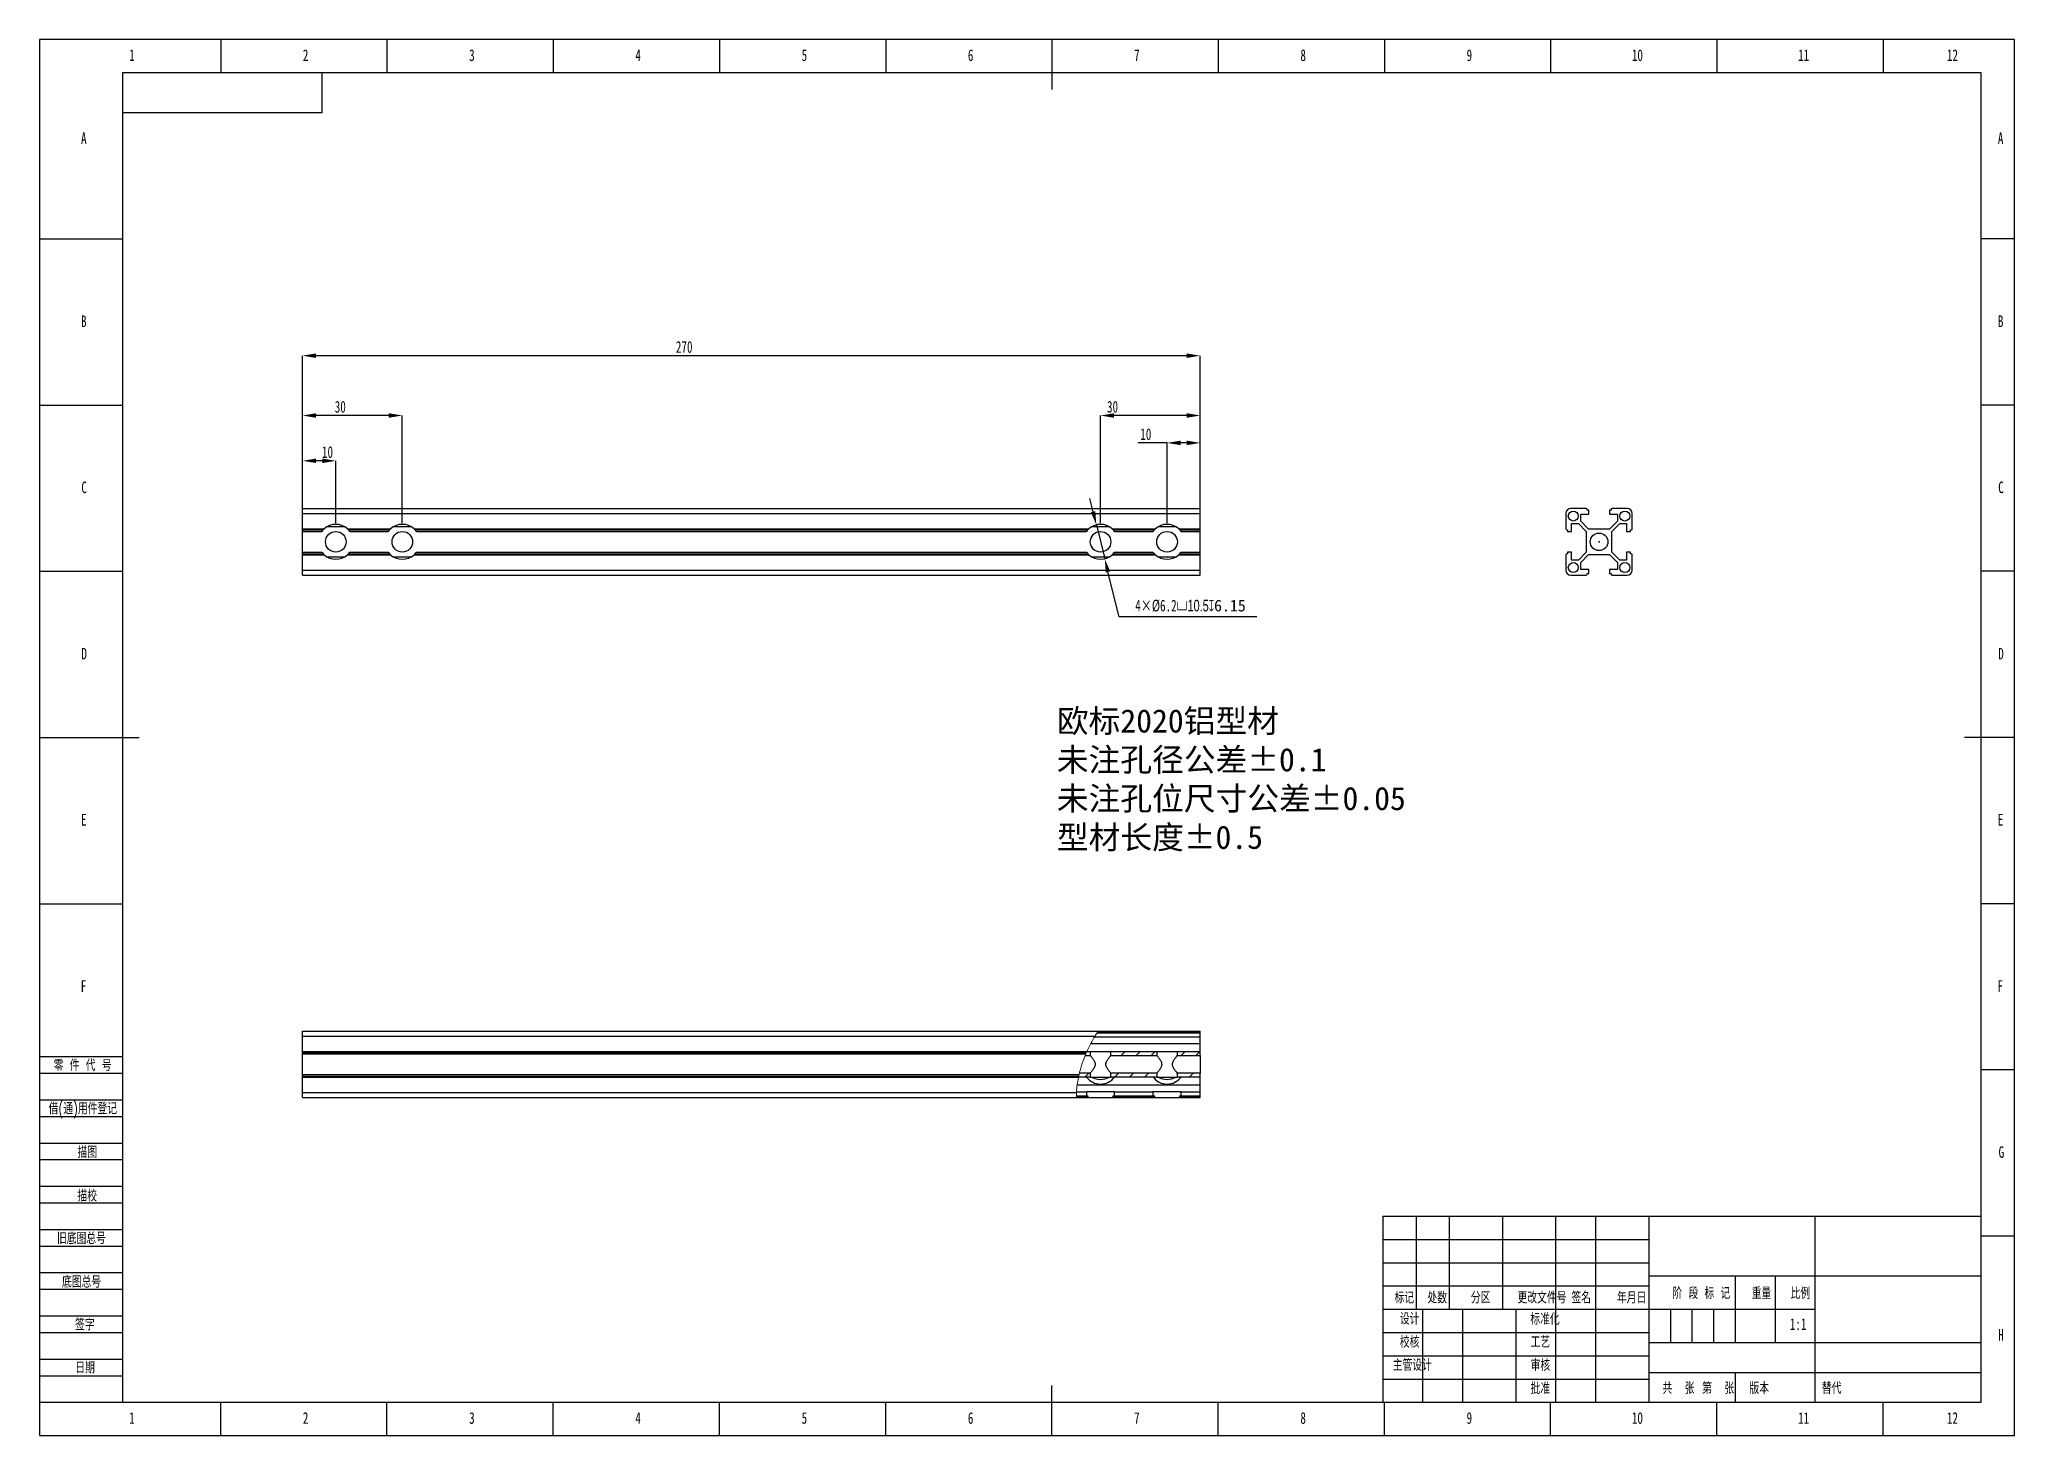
# Model space of a CAD drawing. Header units: millimetres. Extents: x 0 to 594, y 0 to 420.
import ezdxf

# ---------------------------------------------------------------- set-up
doc = ezdxf.new("R2010")
doc.units = ezdxf.units.MM
doc.header["$PDSIZE"] = -1
for name, color, linetype in [('10', 7, 'Continuous'), ('5', 7, 'Continuous'), ('SLD-0', 7, 'Continuous')]:
    doc.layers.add(name, color=color, linetype=linetype)
doc.layers.add('文字层', color=3, linetype='Continuous', lineweight=25)
doc.styles.add('SLDTEXTSTYLE0', font='TXT', dxfattribs={"width": 0.7, "bigfont": 'bigfont'})
doc.styles.add('SLDTEXTSTYLE1', font='TXT', dxfattribs={"width": 0.614286, "bigfont": 'bigfont'})
doc.styles.add('SLDTEXTSTYLE2', font='TXT', dxfattribs={"width": 0.6, "bigfont": 'bigfont'})
doc.styles.add('SLDTEXTSTYLE3', font='TXT', dxfattribs={"width": 0.7})
doc.dimstyles.new('ISO-25', dxfattribs={"dimtxt": 2.5, "dimasz": 2.5, "dimexe": 1.25, "dimexo": 0.625, "dimtad": 1, "dimtxsty": 'Standard', "dimcen": 2.5, "dimadec": 0, "dimazin": 0, "dimtfac": 1, "dimtmove": 0, "dimatfit": 3, "dimfxl": 1, "dimarcsym": 0})
doc.dimstyles.new('SLDDIMSTYLE0', dxfattribs={"dimtxt": 3.5, "dimasz": 4.08, "dimexe": 0, "dimexo": 0.0625, "dimgap": 0.875, "dimtad": 2, "dimrnd": 1e-09, "dimzin": 12, "dimdsep": 46, "dimtxsty": 'SLDTEXTSTYLE3', "dimsah": 1, "dimcen": 0.09, "dimadec": 0, "dimazin": 3, "dimtfac": 1, "dimtofl": 0, "dimtmove": 0, "dimatfit": 3, "dimfxl": 1, "dimfrac": 2, "dimtolj": 1, "dimtzin": 12, "dimarcsym": 0})
doc.dimstyles.new('SLDDIMSTYLE1', dxfattribs={"dimtxt": 3.5, "dimasz": 4.08, "dimexe": 0, "dimexo": 0.0625, "dimgap": 0.875, "dimtad": 2, "dimrnd": 1e-09, "dimzin": 12, "dimdsep": 46, "dimtxsty": 'SLDTEXTSTYLE3', "dimsah": 1, "dimcen": 0.09, "dimadec": 0, "dimazin": 3, "dimtfac": 1, "dimtmove": 0, "dimatfit": 0, "dimfxl": 1, "dimfrac": 2, "dimtolj": 1, "dimtzin": 12, "dimarcsym": 0})

# ---------------------------------------------------------------- blocks, each defined once
blk = doc.blocks.new('_D')
at = {"layer": 'Defpoints', "color": 0, "transparency": 16777216}
for p in [(79.12, 324.87), (79.12, 278.87), (349.12, 278.87)]:
    blk.add_point(p, dxfattribs=at)
at = {"layer": '文字层', "color": 0, "lineweight": -2, "transparency": 16777216}
for p, q in [((79.12, 278.93), (79.12, 324.87)), ((345.04, 324.87), (83.2, 324.87)), ((349.12, 278.93), (349.12, 324.87))]:
    blk.add_line(p, q, dxfattribs=at)
at = {"layer": '文字层', "color": 0, "transparency": 16777216}
for points in [[(83.2, 325.55), (83.2, 324.19), (79.12, 324.87)], [(345.04, 325.55), (345.04, 324.19), (349.12, 324.87)]]:
    blk.add_solid(points, dxfattribs=at)
at = {"layer": '文字层', "color": 0, "transparency": 16777216, "insert": (193.9, 329.25), "char_height": 3.5, "attachment_point": 2, "style": 'SLDTEXTSTYLE3'}
blk.add_mtext('\\A1;270', dxfattribs=at)
blk = doc.blocks.new('_D_1')
at = {"layer": 'Defpoints', "color": 0, "transparency": 16777216}
for p in [(349.12, 298.64), (339.12, 274.47), (349.12, 278.87)]:
    blk.add_point(p, dxfattribs=at)
at = {"layer": '文字层', "color": 0, "lineweight": -2, "transparency": 16777216}
for p, q in [((339.12, 298.64), (330.44, 298.64)), ((339.12, 274.53), (339.12, 298.64)), ((345.04, 298.64), (343.2, 298.64)), ((349.12, 278.93), (349.12, 298.64))]:
    blk.add_line(p, q, dxfattribs=at)
at = {"layer": '文字层', "color": 0, "transparency": 16777216}
for points in [[(343.2, 299.32), (343.2, 297.96), (339.12, 298.64)], [(345.04, 299.32), (345.04, 297.96), (349.12, 298.64)]]:
    blk.add_solid(points, dxfattribs=at)
at = {"layer": '文字层', "color": 0, "transparency": 16777216, "insert": (332.74, 303.01), "char_height": 3.5, "attachment_point": 2, "style": 'SLDTEXTSTYLE3'}
blk.add_mtext('\\A1;10', dxfattribs=at)
blk = doc.blocks.new('_D_2')
at = {"layer": 'Defpoints', "color": 0, "transparency": 16777216}
for p in [(319.12, 306.87), (319.12, 274.47), (349.12, 278.87)]:
    blk.add_point(p, dxfattribs=at)
at = {"layer": '文字层', "color": 0, "lineweight": -2, "transparency": 16777216}
for p, q in [((319.12, 274.53), (319.12, 306.87)), ((345.04, 306.87), (323.2, 306.87)), ((349.12, 278.93), (349.12, 306.87))]:
    blk.add_line(p, q, dxfattribs=at)
at = {"layer": '文字层', "color": 0, "transparency": 16777216}
for points in [[(323.2, 307.55), (323.2, 306.19), (319.12, 306.87)], [(345.04, 307.55), (345.04, 306.19), (349.12, 306.87)]]:
    blk.add_solid(points, dxfattribs=at)
at = {"layer": '文字层', "color": 0, "transparency": 16777216, "insert": (322.73, 311.25), "char_height": 3.5, "attachment_point": 2, "style": 'SLDTEXTSTYLE3'}
blk.add_mtext('\\A1;30', dxfattribs=at)
blk = doc.blocks.new('_D_3')
at = {"layer": 'Defpoints', "color": 0, "transparency": 16777216}
for p in [(79.12, 293.25), (79.12, 278.87), (89.12, 274.47)]:
    blk.add_point(p, dxfattribs=at)
at = {"layer": '文字层', "color": 0, "lineweight": -2, "transparency": 16777216}
for p, q in [((79.12, 278.93), (79.12, 293.25)), ((85.04, 293.25), (83.2, 293.25)), ((89.12, 274.53), (89.12, 293.25))]:
    blk.add_line(p, q, dxfattribs=at)
at = {"layer": '文字层', "color": 0, "transparency": 16777216}
for points in [[(83.2, 293.93), (83.2, 292.57), (79.12, 293.25)], [(85.04, 293.93), (85.04, 292.57), (89.12, 293.25)]]:
    blk.add_solid(points, dxfattribs=at)
at = {"layer": '文字层', "color": 0, "transparency": 16777216, "insert": (86.62, 297.62), "char_height": 3.5, "attachment_point": 2, "style": 'SLDTEXTSTYLE3'}
blk.add_mtext('\\A1;10', dxfattribs=at)
blk = doc.blocks.new('_D_4')
at = {"layer": 'Defpoints', "color": 0, "transparency": 16777216}
for p in [(79.12, 306.87), (79.12, 278.87), (109.12, 274.47)]:
    blk.add_point(p, dxfattribs=at)
at = {"layer": '文字层', "color": 0, "lineweight": -2, "transparency": 16777216}
for p, q in [((79.12, 278.93), (79.12, 306.87)), ((105.04, 306.87), (83.2, 306.87)), ((109.12, 274.53), (109.12, 306.87))]:
    blk.add_line(p, q, dxfattribs=at)
at = {"layer": '文字层', "color": 0, "transparency": 16777216}
for points in [[(83.2, 307.55), (83.2, 306.19), (79.12, 306.87)], [(105.04, 307.55), (105.04, 306.19), (109.12, 306.87)]]:
    blk.add_solid(points, dxfattribs=at)
at = {"layer": '文字层', "color": 0, "transparency": 16777216, "insert": (90.46, 311.25), "char_height": 3.5, "attachment_point": 2, "style": 'SLDTEXTSTYLE3'}
blk.add_mtext('\\A1;30', dxfattribs=at)
blk = doc.blocks.new('*D17')
at = {"layer": 'Defpoints', "color": 0, "transparency": 16777216}
for p in [(317.86, 273.97), (320.38, 263.78)]:
    blk.add_point(p, dxfattribs=at)
at = {"layer": '文字层', "color": 0, "lineweight": -2, "transparency": 16777216}
for p, q in [((316.88, 277.93), (315.9, 281.89)), ((317.86, 273.97), (320.38, 263.78)), ((324.7, 246.34), (321.36, 259.81)), ((366.13, 246.34), (324.7, 246.34))]:
    blk.add_line(p, q, dxfattribs=at)
at = {"layer": '文字层', "color": 0, "transparency": 16777216}
for points in [[(317.54, 278.09), (316.22, 277.77), (317.86, 273.97)], [(322.02, 259.98), (320.7, 259.65), (320.38, 263.78)]]:
    blk.add_solid(points, dxfattribs=at)
at = {"layer": '文字层', "color": 0, "transparency": 16777216, "insert": (346.17, 249.61), "char_height": 3.5, "attachment_point": 5}
blk.add_mtext('{\\W0.7;4\\fSimSun|b0|i0|c134|p2;×\\Ftxt|c134;%%C6.2\\Fgdt|c134;v10.5x}6.15', dxfattribs=at)

msp = doc.modelspace()

# ---------------------------------------------------------------- hatches: boundary and pattern name
at = {"layer": '10', "linetype": 'Continuous', "lineweight": 18}
h = msp.add_hatch(dxfattribs=at)
h.set_pattern_fill('ANSI31', color=256, angle=3e-322, style=0)
edge = h.paths.add_edge_path(flags=0)
edge.add_line((314.523, 114.331), (316.024, 114.331))
edge.add_line((316.024, 114.331), (316.024, 115.531))
edge.add_line((316.024, 115.531), (315.042, 115.531))
edge.add_spline(control_points=[(315.042, 115.531), (314.862, 115.133), (314.689, 114.733), (314.523, 114.331)], knot_values=[0.1847191, 0.1847191, 0.1847191, 0.1847191, 0.1916779, 0.1916779, 0.1916779, 0.1916779], weights=[1, 1, 1, 1], degree=3, periodic=0)
h = msp.add_hatch(dxfattribs=at)
h.set_pattern_fill('ANSI31', color=256, angle=3e-322, style=0)
h.paths.add_polyline_path([(322.224, 115.531), (322.224, 114.331), (336.024, 114.331), (336.024, 115.531)], flags=0)
h = msp.add_hatch(dxfattribs=at)
h.set_pattern_fill('ANSI31', color=256, angle=3e-322, style=0)
h.paths.add_polyline_path([(349.124, 114.331), (349.124, 115.531), (342.224, 115.531), (342.224, 114.331)], flags=0)
h = msp.add_hatch(dxfattribs=at)
h.set_pattern_fill('ANSI31', color=256, angle=3e-322, style=0)
edge = h.paths.add_edge_path(flags=0)
edge.add_line((316.024, 109.031), (312.764, 109.031))
edge.add_spline(control_points=[(312.764, 109.031), (312.665, 108.631), (312.573, 108.231), (312.489, 107.831)], knot_values=[0.2220193, 0.2220193, 0.2220193, 0.2220193, 0.2288615, 0.2288615, 0.2288615, 0.2288615], weights=[1, 1, 1, 1], degree=3, periodic=0)
edge.add_line((312.489, 107.831), (316.024, 107.831))
edge.add_line((316.024, 107.831), (316.024, 109.031))
h = msp.add_hatch(dxfattribs=at)
h.set_pattern_fill('ANSI31', color=256, angle=3e-322, style=0)
h.paths.add_polyline_path([(336.024, 107.831), (336.024, 109.031), (322.224, 109.031), (322.224, 107.831)], flags=0)
h = msp.add_hatch(dxfattribs=at)
h.set_pattern_fill('ANSI31', color=256, angle=3e-322, style=0)
h.paths.add_polyline_path([(349.124, 107.831), (349.124, 109.031), (342.224, 109.031), (342.224, 107.831)], flags=0)

# ---------------------------------------------------------------- linework, layer by layer
at = {"color": 7, "linetype": 'Continuous', "lineweight": 25}
for p, q in [((79.124, 277.371), (79.124, 278.871)), ((79.124, 278.871), (349.124, 278.871)), ((79.124, 277.371), (349.124, 277.371)), ((79.124, 272.771), (79.124, 277.371)), ((91.73, 273.429), (86.517, 273.429)), ((111.73, 273.429), (106.517, 273.429)), ((321.73, 273.429), (316.517, 273.429)), ((341.73, 273.429), (336.517, 273.429)), ((349.124, 277.371), (349.124, 278.871)), ((349.124, 272.771), (349.124, 277.371)), ((459.057, 277.371), (459.057, 272.771)), ((465.157, 278.871), (460.557, 278.871)), ((460.757, 274.371), (462.85, 274.371)), ((460.757, 271.971), (460.757, 274.371)), ((462.85, 274.371), (465.207, 272.014)), ((463.557, 277.171), (465.957, 277.171)), ((463.557, 275.079), (463.557, 277.171)), ((465.914, 272.721), (463.557, 275.079)), ((465.457, 278.371), (465.457, 278.571)), ((465.957, 278.371), (465.457, 278.371)), ((465.957, 277.171), (465.957, 278.371)), ((472.157, 278.371), (472.157, 277.171)), ((472.657, 278.371), (472.157, 278.371)), ((472.157, 277.171), (474.557, 277.171)), ((474.557, 275.079), (472.2, 272.721)), ((472.657, 278.571), (472.657, 278.371)), ((472.907, 272.014), (475.264, 274.371)), ((477.557, 278.871), (472.957, 278.871)), ((474.557, 277.171), (474.557, 275.079)), ((475.264, 274.371), (477.357, 274.371)), ((477.357, 274.371), (477.357, 271.971)), ((479.057, 272.771), (479.057, 277.371)), ((79.124, 272.471), (79.124, 272.771)), ((79.124, 272.771), (85.609, 272.771)), ((79.124, 272.471), (85.302, 272.471)), ((79.124, 271.971), (79.124, 272.471)), ((79.124, 271.971), (84.887, 271.971)), ((79.124, 265.771), (79.124, 271.971)), ((92.638, 272.771), (105.609, 272.771)), ((92.945, 272.471), (105.302, 272.471)), ((93.361, 271.971), (104.887, 271.971)), ((112.638, 272.771), (315.609, 272.771)), ((112.945, 272.471), (315.302, 272.471)), ((113.361, 271.971), (314.887, 271.971)), ((322.638, 272.771), (335.609, 272.771)), ((322.945, 272.471), (335.302, 272.471)), ((323.361, 271.971), (334.887, 271.971)), ((342.638, 272.771), (349.124, 272.771)), ((342.945, 272.471), (349.124, 272.471)), ((343.361, 271.971), (349.124, 271.971)), ((349.124, 272.471), (349.124, 272.771)), ((349.124, 271.971), (349.124, 272.471)), ((349.124, 265.771), (349.124, 271.971)), ((459.357, 272.471), (459.557, 272.471)), ((459.557, 272.471), (459.557, 271.971)), ((459.557, 271.971), (460.757, 271.971)), ((465.207, 272.014), (465.207, 265.729)), ((472.2, 272.721), (465.914, 272.721)), ((472.907, 265.729), (472.907, 272.014)), ((477.357, 271.971), (478.557, 271.971)), ((478.557, 271.971), (478.557, 272.471)), ((478.557, 272.471), (478.757, 272.471)), ((79.124, 265.771), (84.887, 265.771)), ((79.124, 265.271), (79.124, 265.771)), ((79.124, 265.271), (85.302, 265.271)), ((79.124, 264.971), (79.124, 265.271)), ((79.124, 260.371), (79.124, 264.971)), ((79.124, 264.971), (85.609, 264.971)), ((86.517, 264.314), (91.73, 264.314)), ((92.638, 264.971), (105.609, 264.971)), ((92.945, 265.271), (105.302, 265.271)), ((93.361, 265.771), (104.887, 265.771)), ((106.517, 264.314), (111.73, 264.314)), ((112.638, 264.971), (315.609, 264.971)), ((112.945, 265.271), (315.302, 265.271)), ((113.361, 265.771), (314.887, 265.771)), ((316.517, 264.314), (321.73, 264.314)), ((322.638, 264.971), (335.609, 264.971)), ((322.945, 265.271), (335.302, 265.271)), ((323.361, 265.771), (334.887, 265.771)), ((336.517, 264.314), (341.73, 264.314)), ((342.638, 264.971), (349.124, 264.971)), ((342.945, 265.271), (349.124, 265.271)), ((343.361, 265.771), (349.124, 265.771)), ((349.124, 265.271), (349.124, 265.771)), ((349.124, 264.971), (349.124, 265.271)), ((349.124, 260.371), (349.124, 264.971)), ((459.057, 264.971), (459.057, 260.371)), ((459.557, 265.271), (459.357, 265.271)), ((459.557, 265.771), (459.557, 265.271)), ((460.757, 265.771), (459.557, 265.771)), ((460.757, 263.371), (460.757, 265.771)), ((462.85, 263.371), (460.757, 263.371)), ((465.207, 265.729), (462.85, 263.371)), ((463.557, 262.664), (465.914, 265.021)), ((463.557, 260.571), (463.557, 262.664)), ((465.914, 265.021), (472.2, 265.021)), ((472.2, 265.021), (474.557, 262.664)), ((475.264, 263.371), (472.907, 265.729)), ((474.557, 262.664), (474.557, 260.571)), ((477.357, 263.371), (475.264, 263.371)), ((477.357, 265.771), (477.357, 263.371)), ((478.557, 265.771), (477.357, 265.771)), ((478.557, 265.271), (478.557, 265.771)), ((478.757, 265.271), (478.557, 265.271)), ((479.057, 260.371), (479.057, 264.971)), ((79.124, 258.871), (79.124, 260.371)), ((79.124, 260.371), (349.124, 260.371)), ((79.124, 258.871), (349.124, 258.871)), ((349.124, 258.871), (349.124, 260.371)), ((460.557, 258.871), (465.157, 258.871)), ((465.957, 260.571), (463.557, 260.571)), ((465.457, 259.371), (465.957, 259.371)), ((465.457, 259.171), (465.457, 259.371)), ((465.957, 259.371), (465.957, 260.571)), ((472.157, 260.571), (472.157, 259.371)), ((474.557, 260.571), (472.157, 260.571)), ((472.157, 259.371), (472.657, 259.371)), ((472.657, 259.371), (472.657, 259.171)), ((472.957, 258.871), (477.557, 258.871)), ((79.124, 120.181), (79.124, 121.681)), ((79.124, 121.681), (318.409, 121.681)), ((79.124, 120.181), (317.474, 120.181)), ((79.124, 115.581), (79.124, 120.181)), ((317.369, 119.981), (349.124, 119.981)), ((318.09, 121.181), (349.124, 121.181)), ((318.216, 121.381), (349.124, 121.381)), ((318.409, 121.681), (349.124, 121.681)), ((349.124, 121.381), (349.124, 121.681)), ((349.124, 121.181), (349.124, 121.381)), ((349.124, 119.981), (349.124, 121.181)), ((349.124, 117.889), (349.124, 119.981)), ((79.124, 115.581), (315.064, 115.581)), ((79.124, 115.281), (79.124, 115.581)), ((79.124, 115.281), (314.93, 115.281)), ((79.124, 114.781), (79.124, 115.281)), ((79.124, 114.781), (314.713, 114.781)), ((79.124, 108.581), (79.124, 114.781)), ((314.523, 114.331), (316.024, 114.331)), ((315.042, 115.531), (316.024, 115.531)), ((316.024, 115.531), (316.024, 114.331)), ((316.024, 115.531), (322.224, 115.531)), ((316.273, 117.889), (349.124, 117.889)), ((322.224, 114.331), (322.224, 115.531)), ((322.224, 115.531), (336.024, 115.531)), ((322.224, 114.331), (336.024, 114.331)), ((336.024, 115.531), (336.024, 114.331)), ((336.024, 115.531), (342.224, 115.531)), ((342.224, 114.331), (342.224, 115.531)), ((342.224, 115.531), (349.124, 115.531)), ((342.224, 114.331), (349.124, 114.331)), ((349.124, 115.531), (349.124, 117.889)), ((349.124, 114.331), (349.124, 115.531)), ((349.124, 114.331), (349.124, 109.031)), ((79.124, 108.581), (312.656, 108.581)), ((79.124, 108.081), (79.124, 108.581)), ((79.124, 108.081), (312.543, 108.081)), ((79.124, 107.781), (79.124, 108.081)), ((79.124, 107.781), (312.479, 107.781)), ((79.124, 103.181), (79.124, 107.781)), ((316.024, 107.831), (312.489, 107.831)), ((316.024, 109.031), (312.764, 109.031)), ((316.024, 109.031), (316.024, 107.831)), ((316.024, 107.831), (322.224, 107.831)), ((322.224, 107.831), (322.224, 109.031)), ((336.024, 109.031), (322.224, 109.031)), ((336.024, 107.831), (322.224, 107.831)), ((336.024, 109.031), (336.024, 107.831)), ((336.024, 107.831), (342.224, 107.831)), ((342.224, 107.831), (342.224, 109.031)), ((349.124, 109.031), (342.224, 109.031)), ((349.124, 107.831), (342.224, 107.831)), ((349.124, 107.831), (349.124, 109.031)), ((349.124, 105.474), (349.124, 107.831)), ((79.124, 103.181), (311.888, 103.181)), ((79.124, 101.681), (79.124, 103.181)), ((79.124, 101.681), (311.865, 101.681)), ((311.863, 101.981), (315.302, 101.981)), ((311.864, 102.181), (314.887, 102.181)), ((311.865, 101.681), (315.609, 101.681)), ((311.901, 103.381), (314.887, 103.381)), ((312.143, 105.474), (349.124, 105.474)), ((314.887, 103.381), (314.887, 102.181)), ((323.361, 103.381), (314.887, 103.381)), ((314.887, 102.181), (315.302, 102.181)), ((315.302, 102.181), (315.302, 101.981)), ((315.609, 101.681), (322.638, 101.681)), ((322.638, 101.681), (335.609, 101.681)), ((322.945, 102.181), (323.361, 102.181)), ((322.945, 101.981), (322.945, 102.181)), ((322.945, 101.981), (335.302, 101.981)), ((323.361, 103.381), (334.887, 103.381)), ((323.361, 102.181), (323.361, 103.381)), ((323.361, 102.181), (334.887, 102.181)), ((334.887, 103.381), (334.887, 102.181)), ((343.361, 103.381), (334.887, 103.381)), ((334.887, 102.181), (335.302, 102.181)), ((335.302, 102.181), (335.302, 101.981)), ((335.609, 101.681), (342.638, 101.681)), ((342.638, 101.681), (349.124, 101.681)), ((342.945, 102.181), (343.361, 102.181)), ((342.945, 101.981), (342.945, 102.181)), ((342.945, 101.981), (349.124, 101.981)), ((343.361, 102.181), (343.361, 103.381)), ((343.361, 103.381), (349.124, 103.381)), ((343.361, 102.181), (349.124, 102.181)), ((349.124, 103.381), (349.124, 105.474)), ((349.124, 102.181), (349.124, 103.381)), ((349.124, 101.981), (349.124, 102.181)), ((349.124, 101.681), (349.124, 101.981))]:
    msp.add_line(p, q, dxfattribs=at)
at = {"color": 7, "linetype": 'Continuous'}
for q in [(469.057, 269.042), (469.142, 268.871)]:
    msp.add_line((469.057, 268.871), q, dxfattribs=at)
at = {"color": 7, "linetype": 'Continuous', "lineweight": 25}
for centre, radius in [((461.307, 276.621), 1.5), ((476.807, 276.621), 1.5), ((89.124, 268.871), 3.1), ((109.124, 268.871), 3.1), ((319.124, 268.871), 3.1), ((339.124, 268.871), 3.1), ((469.057, 268.871), 2.65), ((461.307, 261.121), 1.5), ((476.807, 261.121), 1.5)]:
    msp.add_circle(centre, radius, dxfattribs=at)
for centre, radius, start, end in [((89.124, 268.871), 5.25, 47.975372, 132.024628), ((109.124, 268.871), 5.25, 47.975372, 132.024628), ((319.124, 268.871), 5.25, 47.975372, 132.024628), ((339.124, 268.871), 5.25, 47.975372, 132.024628), ((460.557, 277.371), 1.5, 90, 180), ((465.157, 278.571), 0.3, 0, 90), ((472.957, 278.571), 0.3, 90, 180), ((477.557, 277.371), 1.5, 0, 90), ((89.124, 268.871), 5.25, 136.708192, 143.809193), ((89.124, 268.871), 5.25, 36.190807, 43.291808), ((109.124, 268.871), 5.25, 136.708192, 143.809193), ((109.124, 268.871), 5.25, 36.190807, 43.291808), ((319.124, 268.871), 5.25, 136.708192, 143.809193), ((319.124, 268.871), 5.25, 36.190807, 43.291808), ((339.124, 268.871), 5.25, 136.708192, 143.809193), ((339.124, 268.871), 5.25, 36.190807, 43.291808), ((459.357, 272.771), 0.3, 180, 270), ((478.757, 272.771), 0.3, 270, 0), ((89.124, 268.871), 5.25, 216.190807, 223.291808), ((89.124, 268.871), 5.25, 227.975372, 312.024628), ((89.124, 268.871), 5.25, 316.708192, 323.809193), ((109.124, 268.871), 5.25, 216.190807, 223.291808), ((109.124, 268.871), 5.25, 227.975372, 312.024628), ((109.124, 268.871), 5.25, 316.708192, 323.809193), ((319.124, 268.871), 5.25, 216.190807, 223.291808), ((319.124, 268.871), 5.25, 227.975372, 312.024628), ((319.124, 268.871), 5.25, 316.708192, 323.809193), ((339.124, 268.871), 5.25, 216.190807, 223.291808), ((339.124, 268.871), 5.25, 227.975372, 312.024628), ((339.124, 268.871), 5.25, 316.708192, 323.809193), ((459.357, 264.971), 0.3, 90, 180), ((478.757, 264.971), 0.3, 0, 90), ((460.557, 260.371), 1.5, 180, 270), ((465.157, 259.171), 0.3, 270, 0), ((472.957, 259.171), 0.3, 180, 270), ((477.557, 260.371), 1.5, 270, 0), ((319.124, 110.974), 5.25, 216.773009, 323.226991), ((319.124, 112.389), 5.25, 240.229399, 299.770601), ((339.124, 110.974), 5.25, 216.773009, 323.226991), ((339.124, 112.389), 5.25, 240.229399, 299.770601)]:
    msp.add_arc(centre, radius, start, end, dxfattribs=at)
for points, knots in [([(85.609, 272.771), (85.537, 272.707), (85.467, 272.64), (85.379, 272.551), (85.353, 272.524), (85.314, 272.484), (85.302, 272.471), (85.302, 272.471)], [0, 0, 0, 0, 0.5, 0.5, 0.75, 0.75, 1, 1, 1, 1]), ([(92.945, 272.471), (92.945, 272.471), (92.933, 272.484), (92.895, 272.524), (92.869, 272.551), (92.78, 272.64), (92.709, 272.707), (92.638, 272.771)], [0, 0, 0, 0, 0.25, 0.25, 0.5, 0.5, 1, 1, 1, 1]), ([(105.609, 272.771), (105.537, 272.707), (105.467, 272.64), (105.379, 272.551), (105.353, 272.524), (105.314, 272.484), (105.302, 272.471), (105.302, 272.471)], [0, 0, 0, 0, 0.5, 0.5, 0.75, 0.75, 1, 1, 1, 1]), ([(112.945, 272.471), (112.945, 272.471), (112.933, 272.484), (112.895, 272.524), (112.869, 272.551), (112.78, 272.64), (112.709, 272.707), (112.638, 272.771)], [0, 0, 0, 0, 0.25, 0.25, 0.5, 0.5, 1, 1, 1, 1]), ([(315.609, 272.771), (315.537, 272.707), (315.467, 272.64), (315.379, 272.551), (315.353, 272.524), (315.314, 272.484), (315.302, 272.471), (315.302, 272.471)], [0, 0, 0, 0, 0.5, 0.5, 0.75, 0.75, 1, 1, 1, 1]), ([(322.945, 272.471), (322.945, 272.471), (322.933, 272.484), (322.895, 272.524), (322.869, 272.551), (322.78, 272.64), (322.709, 272.707), (322.638, 272.771)], [0, 0, 0, 0, 0.25, 0.25, 0.5, 0.5, 1, 1, 1, 1]), ([(335.609, 272.771), (335.537, 272.707), (335.467, 272.64), (335.379, 272.551), (335.353, 272.524), (335.314, 272.484), (335.302, 272.471), (335.302, 272.471)], [0, 0, 0, 0, 0.5, 0.5, 0.75, 0.75, 1, 1, 1, 1]), ([(342.945, 272.471), (342.945, 272.471), (342.933, 272.484), (342.895, 272.524), (342.869, 272.551), (342.78, 272.64), (342.709, 272.707), (342.638, 272.771)], [0, 0, 0, 0, 0.25, 0.25, 0.5, 0.5, 1, 1, 1, 1]), ([(85.302, 265.271), (85.302, 265.271), (85.314, 265.259), (85.353, 265.219), (85.379, 265.192), (85.468, 265.103), (85.538, 265.035), (85.609, 264.971)], [0, 0, 0, 0, 0.25, 0.25, 0.5, 0.5, 1, 1, 1, 1]), ([(92.638, 264.971), (92.71, 265.036), (92.78, 265.103), (92.868, 265.191), (92.895, 265.219), (92.933, 265.259), (92.945, 265.271), (92.945, 265.271)], [0, 0, 0, 0, 0.5, 0.5, 0.75, 0.75, 1, 1, 1, 1]), ([(105.302, 265.271), (105.302, 265.271), (105.314, 265.259), (105.353, 265.219), (105.379, 265.192), (105.468, 265.103), (105.538, 265.035), (105.609, 264.971)], [0, 0, 0, 0, 0.25, 0.25, 0.5, 0.5, 1, 1, 1, 1]), ([(112.638, 264.971), (112.71, 265.036), (112.78, 265.103), (112.868, 265.191), (112.895, 265.219), (112.933, 265.259), (112.945, 265.271), (112.945, 265.271)], [0, 0, 0, 0, 0.5, 0.5, 0.75, 0.75, 1, 1, 1, 1]), ([(315.302, 265.271), (315.302, 265.271), (315.314, 265.259), (315.353, 265.219), (315.379, 265.192), (315.468, 265.103), (315.538, 265.035), (315.609, 264.971)], [0, 0, 0, 0, 0.25, 0.25, 0.5, 0.5, 1, 1, 1, 1]), ([(322.638, 264.971), (322.71, 265.036), (322.78, 265.103), (322.868, 265.191), (322.895, 265.219), (322.933, 265.259), (322.945, 265.271), (322.945, 265.271)], [0, 0, 0, 0, 0.5, 0.5, 0.75, 0.75, 1, 1, 1, 1]), ([(335.302, 265.271), (335.302, 265.271), (335.314, 265.259), (335.353, 265.219), (335.379, 265.192), (335.468, 265.103), (335.538, 265.035), (335.609, 264.971)], [0, 0, 0, 0, 0.25, 0.25, 0.5, 0.5, 1, 1, 1, 1]), ([(342.638, 264.971), (342.71, 265.036), (342.78, 265.103), (342.868, 265.191), (342.895, 265.219), (342.933, 265.259), (342.945, 265.271), (342.945, 265.271)], [0, 0, 0, 0, 0.5, 0.5, 0.75, 0.75, 1, 1, 1, 1]), ([(316.024, 114.331), (316.024, 114.331), (316.041, 114.312), (316.105, 114.235), (316.154, 114.178), (316.272, 114.037), (316.343, 113.95), (316.499, 113.756), (316.583, 113.649), (316.76, 113.415), (316.853, 113.287), (317.035, 113.018), (317.124, 112.876), (317.291, 112.569), (317.368, 112.405), (317.48, 112.057), (317.515, 111.87), (317.515, 111.499), (317.481, 111.312), (317.369, 110.962), (317.293, 110.798), (317.127, 110.492), (317.036, 110.347), (316.853, 110.076), (316.762, 109.95), (316.585, 109.715), (316.498, 109.606), (316.343, 109.413), (316.273, 109.328), (316.154, 109.184), (316.106, 109.128), (316.041, 109.052), (316.024, 109.031), (316.024, 109.031)], [0, 0, 0, 0, 0.0625, 0.0625, 0.125, 0.125, 0.1875, 0.1875, 0.25, 0.25, 0.3125, 0.3125, 0.375, 0.375, 0.4375, 0.4375, 0.5, 0.5, 0.5625, 0.5625, 0.625, 0.625, 0.6875, 0.6875, 0.75, 0.75, 0.8125, 0.8125, 0.875, 0.875, 0.9375, 0.9375, 1, 1, 1, 1]), ([(322.224, 109.031), (322.224, 109.031), (322.207, 109.051), (322.141, 109.128), (322.094, 109.184), (321.974, 109.328), (321.904, 109.413), (321.748, 109.608), (321.662, 109.717), (321.486, 109.95), (321.394, 110.076), (321.212, 110.347), (321.12, 110.491), (320.955, 110.798), (320.878, 110.962), (320.794, 111.224), (320.771, 111.313), (320.74, 111.497), (320.732, 111.592), (320.733, 111.87), (320.767, 112.057), (320.88, 112.405), (320.956, 112.569), (321.123, 112.876), (321.213, 113.018), (321.394, 113.287), (321.487, 113.415), (321.664, 113.649), (321.748, 113.756), (321.903, 113.948), (321.974, 114.035), (322.093, 114.178), (322.141, 114.234), (322.207, 114.311), (322.224, 114.331), (322.224, 114.331)], [0, 0, 0, 0, 0.0625, 0.0625, 0.125, 0.125, 0.1875, 0.1875, 0.25, 0.25, 0.3125, 0.3125, 0.375, 0.375, 0.4375, 0.4375, 0.46875, 0.46875, 0.5, 0.5, 0.5625, 0.5625, 0.625, 0.625, 0.6875, 0.6875, 0.75, 0.75, 0.8125, 0.8125, 0.875, 0.875, 0.9375, 0.9375, 1, 1, 1, 1]), ([(336.024, 114.331), (336.024, 114.331), (336.041, 114.312), (336.105, 114.235), (336.154, 114.178), (336.272, 114.037), (336.343, 113.95), (336.499, 113.756), (336.583, 113.649), (336.76, 113.415), (336.853, 113.287), (337.035, 113.018), (337.124, 112.876), (337.291, 112.569), (337.368, 112.405), (337.48, 112.057), (337.515, 111.87), (337.515, 111.499), (337.481, 111.312), (337.369, 110.962), (337.293, 110.798), (337.127, 110.492), (337.036, 110.347), (336.853, 110.076), (336.762, 109.95), (336.585, 109.715), (336.498, 109.606), (336.343, 109.413), (336.273, 109.328), (336.154, 109.184), (336.106, 109.128), (336.041, 109.052), (336.024, 109.031), (336.024, 109.031)], [0, 0, 0, 0, 0.0625, 0.0625, 0.125, 0.125, 0.1875, 0.1875, 0.25, 0.25, 0.3125, 0.3125, 0.375, 0.375, 0.4375, 0.4375, 0.5, 0.5, 0.5625, 0.5625, 0.625, 0.625, 0.6875, 0.6875, 0.75, 0.75, 0.8125, 0.8125, 0.875, 0.875, 0.9375, 0.9375, 1, 1, 1, 1]), ([(342.224, 109.031), (342.224, 109.031), (342.207, 109.051), (342.141, 109.128), (342.094, 109.184), (341.974, 109.328), (341.904, 109.413), (341.748, 109.608), (341.662, 109.717), (341.486, 109.95), (341.394, 110.076), (341.212, 110.347), (341.12, 110.491), (340.955, 110.798), (340.878, 110.962), (340.794, 111.224), (340.771, 111.313), (340.74, 111.497), (340.732, 111.592), (340.733, 111.87), (340.767, 112.057), (340.88, 112.405), (340.956, 112.569), (341.123, 112.876), (341.213, 113.018), (341.394, 113.287), (341.487, 113.415), (341.664, 113.649), (341.748, 113.756), (341.903, 113.948), (341.974, 114.035), (342.093, 114.178), (342.141, 114.234), (342.207, 114.311), (342.224, 114.331), (342.224, 114.331)], [0, 0, 0, 0, 0.0625, 0.0625, 0.125, 0.125, 0.1875, 0.1875, 0.25, 0.25, 0.3125, 0.3125, 0.375, 0.375, 0.4375, 0.4375, 0.46875, 0.46875, 0.5, 0.5, 0.5625, 0.5625, 0.625, 0.625, 0.6875, 0.6875, 0.75, 0.75, 0.8125, 0.8125, 0.875, 0.875, 0.9375, 0.9375, 1, 1, 1, 1]), ([(315.302, 101.981), (315.302, 101.933), (315.314, 101.885), (315.353, 101.806), (315.379, 101.774), (315.468, 101.701), (315.538, 101.681), (315.609, 101.681)], [0, 0, 0, 0, 0.25, 0.25, 0.5, 0.5, 1, 1, 1, 1]), ([(322.638, 101.681), (322.71, 101.681), (322.78, 101.701), (322.868, 101.774), (322.895, 101.806), (322.933, 101.885), (322.945, 101.933), (322.945, 101.981)], [0, 0, 0, 0, 0.5, 0.5, 0.75, 0.75, 1, 1, 1, 1]), ([(335.302, 101.981), (335.302, 101.933), (335.314, 101.885), (335.353, 101.806), (335.379, 101.774), (335.468, 101.701), (335.538, 101.681), (335.609, 101.681)], [0, 0, 0, 0, 0.25, 0.25, 0.5, 0.5, 1, 1, 1, 1]), ([(342.638, 101.681), (342.71, 101.681), (342.78, 101.701), (342.868, 101.774), (342.895, 101.806), (342.933, 101.885), (342.945, 101.933), (342.945, 101.981)], [0, 0, 0, 0, 0.5, 0.5, 0.75, 0.75, 1, 1, 1, 1])]:
    msp.add_open_spline(points, degree=3, knots=knots, dxfattribs=at)
at = {"color": 7, "linetype": 'Continuous', "lineweight": 18}
for points in [[(317.474, 120.181), (316.58, 118.686), (315.772, 117.146), (315.064, 115.581)], [(314.731, 114.824), (313.843, 112.753), (313.136, 110.644), (312.646, 108.539)], [(314.93, 115.281), (314.856, 115.115), (314.784, 114.948), (314.713, 114.781)], [(312.479, 107.781), (312.158, 106.237), (311.956, 104.698), (311.888, 103.181)], [(312.656, 108.581), (312.617, 108.415), (312.579, 108.248), (312.543, 108.081)]]:
    msp.add_open_spline(points, degree=3, dxfattribs=at)
for points, knots in [([(317.474, 120.181), (317.585, 120.367), (317.694, 120.546), (317.854, 120.805), (317.906, 120.891), (318.006, 121.051), (318.054, 121.126), (318.144, 121.269), (318.187, 121.336), (318.262, 121.454), (318.295, 121.505), (318.378, 121.634), (318.409, 121.681), (318.409, 121.681)], [0, 0, 0, 0, 0.25, 0.25, 0.375, 0.375, 0.5, 0.5, 0.625, 0.625, 0.75, 0.75, 1, 1, 1, 1]), ([(314.93, 115.281), (314.93, 115.281), (314.946, 115.318), (314.996, 115.431), (315.03, 115.506), (315.064, 115.581)], [0, 0, 0, 0, 0.5, 0.5, 1, 1, 1, 1]), ([(312.479, 107.781), (312.495, 107.86), (312.511, 107.937), (312.535, 108.048), (312.543, 108.081), (312.543, 108.081)], [0, 0, 0, 0, 0.5, 0.5, 1, 1, 1, 1]), ([(311.865, 101.681), (311.865, 101.681), (311.865, 101.691), (311.865, 101.729), (311.864, 101.758), (311.864, 101.833), (311.863, 101.879), (311.863, 101.988), (311.863, 102.051), (311.863, 102.259), (311.865, 102.426), (311.873, 102.787), (311.879, 102.984), (311.888, 103.181)], [0, 0, 0, 0, 0.125, 0.125, 0.25, 0.25, 0.375, 0.375, 0.5, 0.5, 0.75, 0.75, 1, 1, 1, 1])]:
    msp.add_open_spline(points, degree=3, knots=knots, dxfattribs=at)
at = {"color": 7, "linetype": 'Continuous'}
msp.add_point((469.057, 268.871), dxfattribs=at)
at = {"layer": '5', "color": 7}
for p, q in [((594.005, 420), (0, 420)), ((0, 420), (0, 0)), ((594.005, 0), (594.005, 420)), ((0, 114), (25, 114)), ((0, 109), (25, 109)), ((0, 101), (25, 101)), ((0, 96), (25, 96)), ((0, 88), (25, 88)), ((0, 83), (25, 83)), ((0, 75), (25, 75)), ((0, 70), (25, 70)), ((0, 62), (25, 62)), ((0, 57), (25, 57)), ((404, 59), (484, 59)), ((0, 49), (25, 49)), ((404, 52), (484, 52)), ((0, 44), (25, 44)), ((0, 36), (25, 36)), ((490.5, 38), (490.5, 28)), ((497, 38), (497, 28)), ((503.5, 38), (503.5, 28)), ((0, 31), (25, 31)), ((0, 23), (25, 23)), ((0, 18), (25, 18)), ((0, 0), (594.005, 0))]:
    msp.add_line(p, q, dxfattribs=at)
at = {"layer": '5'}
for p, q in [((54.5, 420), (54.5, 410)), ((104.5, 420), (104.5, 410)), ((154.5, 420), (154.5, 410)), ((204.5, 420), (204.5, 410)), ((254.5, 420), (254.5, 410)), ((354.5, 420), (354.5, 410)), ((404.5, 420), (404.5, 410)), ((454.5, 420), (454.5, 410)), ((504.5, 420), (504.5, 410)), ((554.5, 420), (554.5, 410)), ((0, 360), (25, 360)), ((594.005, 360), (584.005, 360)), ((0, 310), (25, 310)), ((594.005, 310), (584.005, 310)), ((0, 260), (25, 260)), ((594.005, 260), (584.005, 260)), ((0, 160), (25, 160)), ((594.005, 160), (584.005, 160)), ((594.005, 110), (584.005, 110)), ((594.005, 60), (584.005, 60)), ((54.5, 0), (54.5, 10)), ((104.5, 0), (104.5, 10)), ((154.5, 0), (154.5, 10)), ((204.5, 0), (204.5, 10)), ((254.5, 0), (254.5, 10)), ((354.5, 0), (354.5, 10)), ((404.5, 0), (404.5, 10)), ((454.5, 0), (454.5, 10)), ((504.5, 0), (504.5, 10)), ((554.5, 0), (554.5, 10))]:
    msp.add_line(p, q, dxfattribs=at)
at = {"layer": '5', "lineweight": 25}
for p, q in [((304.503, 420), (304.503, 405)), ((0, 210), (30, 210)), ((594.005, 210), (579.005, 210)), ((304.503, 0), (304.503, 15))]:
    msp.add_line(p, q, dxfattribs=at)
at = {"layer": '5', "color": 7, "lineweight": 25}
for p, q in [((584.005, 410), (25, 410)), ((25, 410), (25, 10)), ((85, 398), (85, 410)), ((584.005, 10), (584.005, 410)), ((25, 398), (85, 398)), ((404, 66), (584, 66)), ((404, 66), (404, 10)), ((414, 66), (414, 38)), ((424, 66), (424, 38)), ((440, 66), (440, 38)), ((456, 66), (456, 10)), ((468, 66), (468, 38)), ((484, 66), (484, 10)), ((534, 66), (534, 38)), ((484, 48), (584, 48)), ((510, 48), (510, 28)), ((522, 48), (522, 28)), ((404, 45), (484, 45)), ((404, 38), (534, 38)), ((416, 38), (416, 10)), ((428, 38), (428, 10)), ((444, 38), (444, 10)), ((468, 38), (468, 10)), ((534, 38), (534, 10)), ((404, 31), (484, 31)), ((404, 24), (484, 24)), ((484, 28), (584, 28)), ((484.005, 18.985), (584.005, 18.985)), ((510, 18.985), (510, 10)), ((404, 17), (484, 17)), ((0, 10), (584.005, 10))]:
    msp.add_line(p, q, dxfattribs=at)

# ---------------------------------------------------------------- texts
at = {"insert": (305.981, 218.494), "char_height": 7, "attachment_point": 1}
msp.add_mtext_dynamic_manual_height_columns('{\\fSimSun|b0|i0|c134|p2;欧标}2020{\\fSimSun|b0|i0|c134|p2;铝型材\\P未注孔径公差%%P0.1\\P未注孔位尺寸公差%%P0.05\\P型材长度%%P0.5}', width=156.96189, gutter_width=17.5, heights=[63.523], dxfattribs=at)
at = {"layer": '10', "char_height": 3.5, "attachment_point": 2}
for s, insert, style in [('1', (27.794, 417.018), 'SLDTEXTSTYLE3'), ('2', (80.044, 417.018), 'SLDTEXTSTYLE3'), ('3', (130.044, 417.018), 'SLDTEXTSTYLE3'), ('4', (180.044, 417.018), 'SLDTEXTSTYLE3'), ('5', (230.044, 417.018), 'SLDTEXTSTYLE3'), ('6', (280.047, 417.018), 'SLDTEXTSTYLE3'), ('7', (330.047, 417.018), 'SLDTEXTSTYLE3'), ('8', (380.047, 417.018), 'SLDTEXTSTYLE3'), ('9', (430.047, 417.018), 'SLDTEXTSTYLE3'), ('10', (480.589, 417.018), 'SLDTEXTSTYLE3'), ('11', (530.589, 417.018), 'SLDTEXTSTYLE3'), ('12', (575.344, 417.018), 'SLDTEXTSTYLE3'), ('A', (13.32, 392.018), 'SLDTEXTSTYLE3'), ('A', (589.83, 392.018), 'SLDTEXTSTYLE3'), ('B', (13.32, 336.974), 'SLDTEXTSTYLE3'), ('B', (589.83, 336.974), 'SLDTEXTSTYLE3'), ('C', (13.427, 287.018), 'SLDTEXTSTYLE3'), ('C', (589.937, 287.018), 'SLDTEXTSTYLE3'), ('D', (13.43, 236.974), 'SLDTEXTSTYLE3'), ('D', (589.94, 236.974), 'SLDTEXTSTYLE3'), ('E', (13.318, 187.018), 'SLDTEXTSTYLE3'), ('E', (589.828, 187.018), 'SLDTEXTSTYLE3'), ('F', (13.224, 136.974), 'SLDTEXTSTYLE3'), ('F', (589.734, 136.974), 'SLDTEXTSTYLE3'), ('G', (590.049, 87.018), 'SLDTEXTSTYLE3'), ('H', (589.94, 32.018), 'SLDTEXTSTYLE3'), ('主管设计', (412.882, 22.944), 'SLDTEXTSTYLE0'), ('1', (27.794, 7.018), 'SLDTEXTSTYLE3'), ('2', (80.044, 7.018), 'SLDTEXTSTYLE3'), ('3', (130.044, 7.018), 'SLDTEXTSTYLE3'), ('4', (180.044, 7.018), 'SLDTEXTSTYLE3'), ('5', (230.044, 7.018), 'SLDTEXTSTYLE3'), ('6', (280.047, 7.018), 'SLDTEXTSTYLE3'), ('7', (330.047, 7.018), 'SLDTEXTSTYLE3'), ('8', (380.047, 7.018), 'SLDTEXTSTYLE3'), ('9', (430.047, 7.018), 'SLDTEXTSTYLE3'), ('10', (480.589, 7.018), 'SLDTEXTSTYLE3'), ('11', (530.589, 7.018), 'SLDTEXTSTYLE3'), ('12', (575.344, 7.018), 'SLDTEXTSTYLE3')]:
    msp.add_mtext(s, dxfattribs=dict(at, insert=insert, style=style))
at = {"layer": '10', "color": 7, "char_height": 3.5}
for s, insert, attachment_point, style in [('零 件 代 号', (4.285, 113.124), 1, 'SLDTEXTSTYLE1'), ('借(通)用件登记', (2.735, 100.137), 1, 'SLDTEXTSTYLE0'), ('描图', (14.373, 86.983), 2, 'SLDTEXTSTYLE0'), ('描校', (14.341, 73.881), 2, 'SLDTEXTSTYLE0'), ('旧底图总号', (5.262, 61.089), 1, 'SLDTEXTSTYLE0'), ('底图总号', (6.762, 47.975), 1, 'SLDTEXTSTYLE0'), ('标记', (410.488, 43.232), 2, 'SLDTEXTSTYLE0'), ('处数', (420.388, 43.232), 2, 'SLDTEXTSTYLE0'), ('分区', (433.438, 43.232), 2, 'SLDTEXTSTYLE0'), ('更改文件号', (451.892, 43.232), 2, 'SLDTEXTSTYLE0'), ('签名', (463.685, 43.232), 2, 'SLDTEXTSTYLE0'), ('年月日', (478.85, 43.232), 2, 'SLDTEXTSTYLE0'), ('阶 段 标 记', (499.812, 44.569), 2, 'SLDTEXTSTYLE1'), ('重量', (517.897, 44.569), 2, 'SLDTEXTSTYLE0'), ('比例', (529.598, 44.569), 2, 'SLDTEXTSTYLE0'), ('设计', (412.083, 36.867), 2, 'SLDTEXTSTYLE0'), ('标准化', (452.799, 36.802), 2, 'SLDTEXTSTYLE0'), ('签字', (13.648, 35.109), 2, 'SLDTEXTSTYLE0'), ('校核', (412.082, 29.921), 2, 'SLDTEXTSTYLE0'), ('工艺', (451.407, 29.921), 2, 'SLDTEXTSTYLE0'), ('日期', (13.725, 22.148), 2, 'SLDTEXTSTYLE0'), ('审核', (451.407, 22.944), 2, 'SLDTEXTSTYLE0'), ('批准', (451.389, 15.957), 2, 'SLDTEXTSTYLE0'), ('共  张', (492.948, 15.997), 2, 'SLDTEXTSTYLE2'), ('第  张', (504.897, 15.997), 2, 'SLDTEXTSTYLE2'), ('版本', (517.234, 15.997), 2, 'SLDTEXTSTYLE0')]:
    msp.add_mtext(s, dxfattribs=dict(at, insert=insert, attachment_point=attachment_point, style=style))
at = {"layer": 'SLD-0', "char_height": 3.5}
for s, insert, attachment_point, style in [('1:1', (528.924, 35.237), 2, 'SLDTEXTSTYLE3'), ('替代', (536.078, 15.997), 1, 'SLDTEXTSTYLE0')]:
    msp.add_mtext(s, dxfattribs=dict(at, insert=insert, attachment_point=attachment_point, style=style))

# ---------------------------------------------------------------- dimensions: what is measured, and where the dimension line sits
at = {"layer": '文字层'}
for base, p1, p2, dimstyle, picture, middle in [((79.124, 324.871), (349.124, 278.871), (79.124, 278.871), 'SLDDIMSTYLE0', '_D', (193.897, 324.871)), ((79.124, 306.871), (109.124, 274.471), (79.124, 278.871), 'SLDDIMSTYLE0', '_D_4', (90.463, 306.871)), ((319.124, 306.871), (349.124, 278.871), (319.124, 274.471), 'SLDDIMSTYLE0', '_D_2', (322.726, 306.871)), ((349.124, 298.637), (339.124, 274.471), (349.124, 278.871), 'SLDDIMSTYLE0', '_D_1', (332.74, 298.637)), ((79.124, 293.248), (89.124, 274.471), (79.124, 278.871), 'SLDDIMSTYLE1', '_D_3', (86.622, 293.248))]:
    dim = msp.add_linear_dim(base=base, p1=p1, p2=p2, dimstyle=dimstyle, dxfattribs=at)
    dim.commit()
    dim.dimension.update_dxf_attribs({"geometry": picture, "text_midpoint": middle, "dimtype": 160})
dim = msp.add_diameter_dim_2p(p1=(317.863, 273.968), p2=(320.385, 263.775), text='{\\W0.7;4\\fSimSun|b0|i0|c134|p2;×\\Ftxt|c134;%%C6.2\\Fgdt|c134;v10.5x}6.15', dimstyle='ISO-25', override={"dimtxt": 3.5, "dimasz": 4.08, "dimexe": 2, "dimexo": 0, "dimgap": 1.524, "dimtih": 1, "dimtoh": 1, "dimzin": 0, "dimadec": 2, "dimtzin": 0}, dxfattribs=at)
dim.commit()
dim.dimension.update_dxf_attribs({"geometry": '*D17', "text_midpoint": (346.174, 246.341), "dimtype": 163})

doc.saveas('drawing.dxf')
